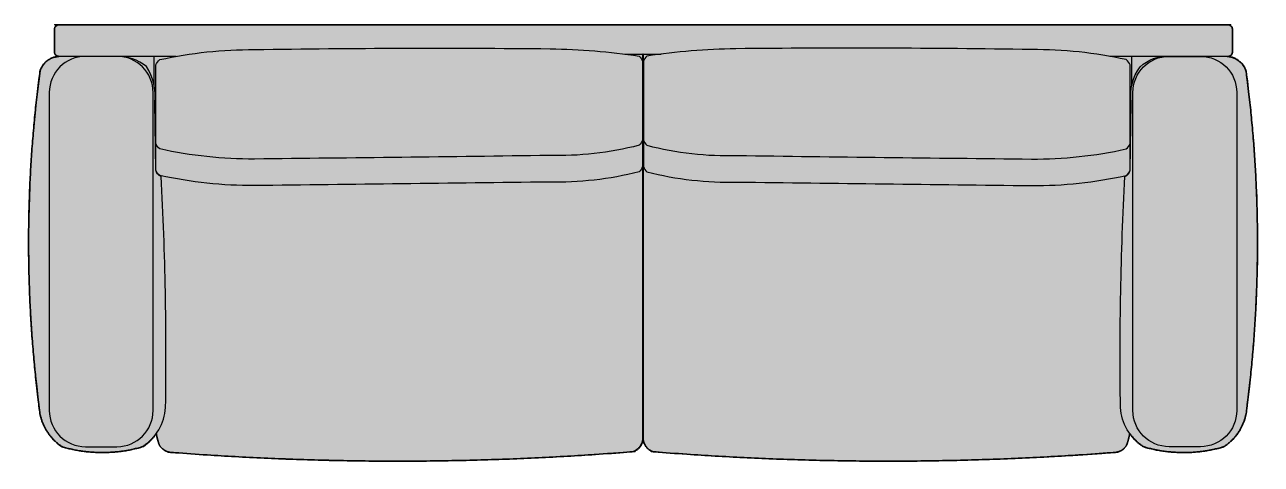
# Model space of a CAD drawing. Header units: millimetres. Extents: x 0 to 4314, y -1322 to 770.
# Drawn here: x 66 to 2805, y -1322 to -349 of the extents above; entities that cross this region are included whole.
import ezdxf

# ---------------------------------------------------------------- set-up
doc = ezdxf.new("R2010")
doc.units = ezdxf.units.MM
doc.layers.add('Blocks', color=7, linetype='Continuous')
doc.layers.add('Blocks$Fill', color=7, linetype='Continuous', true_color=0xffffff)
doc.layers.add('Blocks$Inner', color=7, linetype='Continuous', lineweight=25, true_color=0x007f00)
doc.layers.add('Blocks$Outline', color=7, linetype='Continuous', lineweight=35, true_color=0xff3f3f)

# ---------------------------------------------------------------- blocks, each defined once
blk = doc.blocks.new('Rest Sofa 2-Seater Top')
at = {"layer": 'Blocks$Fill'}
blk.add_hatch(color=256, dxfattribs=at).paths.add_polyline_path([(2587.5, -70), (2589.4, -70), (2589.6, -70), (2589.8, -70), (2590.1, -70), (2590.3, -70), (2590.5, -69.9), (2590.7, -69.9), (2591, -69.9), (2591.2, -69.8), (2591.4, -69.8), (2591.7, -69.7), (2591.9, -69.7), (2592.1, -69.6), (2592.4, -69.5), (2592.6, -69.5), (2592.8, -69.4), (2593.1, -69.3), (2593.3, -69.2), (2593.5, -69.1), (2593.8, -69), (2594, -68.9), (2594.2, -68.8), (2594.4, -68.6), (2594.6, -68.5), (2594.9, -68.4), (2595.1, -68.2), (2595.3, -68.1), (2595.5, -67.9), (2595.7, -67.8), (2595.9, -67.6), (2596.1, -67.4), (2596.3, -67.3), (2596.5, -67.1), (2596.6, -66.9), (2596.8, -66.7), (2597, -66.5), (2597.2, -66.3), (2597.3, -66.1), (2597.5, -65.9), (2597.6, -65.7), (2597.8, -65.5), (2597.9, -65.3), (2598, -65), (2598.2, -64.8), (2598.3, -64.6), (2598.4, -64.4), (2598.5, -64.1), (2598.6, -63.9), (2598.7, -63.7), (2598.8, -63.4), (2598.9, -63.2), (2598.9, -63), (2599, -62.8), (2599.1, -62.5), (2599.1, -62.3), (2599.2, -62.1), (2599.2, -61.8), (2599.3, -61.6), (2599.3, -61.4), (2599.3, -61.1), (2599.4, -60.9), (2599.4, -60.7), (2599.4, -60.4), (2599.4, -60.2), (2599.4, -60), (2599.4, -10), (2599.4, -9.8), (2599.4, -9.6), (2599.4, -9.3), (2599.4, -9.1), (2599.3, -8.9), (2599.3, -8.6), (2599.3, -8.4), (2599.2, -8.2), (2599.2, -7.9), (2599.1, -7.7), (2599.1, -7.5), (2599, -7.2), (2598.9, -7), (2598.9, -6.8), (2598.8, -6.6), (2598.7, -6.3), (2598.6, -6.1), (2598.5, -5.9), (2598.4, -5.6), (2598.3, -5.4), (2598.2, -5.2), (2598, -5), (2597.9, -4.7), (2597.8, -4.5), (2597.6, -4.3), (2597.5, -4.1), (2597.3, -3.9), (2597.2, -3.7), (2597, -3.5), (2596.8, -3.3), (2596.6, -3.1), (2596.5, -2.9), (2596.3, -2.7), (2596.1, -2.6), (2595.9, -2.4), (2595.7, -2.2), (2595.5, -2.1), (2595.3, -1.9), (2595.1, -1.8), (2594.9, -1.6), (2594.6, -1.5), (2594.4, -1.4), (2594.2, -1.2), (2594, -1.1), (2593.8, -1), (2593.5, -0.9), (2593.3, -0.8), (2593.1, -0.7), (2592.8, -0.6), (2592.6, -0.5), (2592.4, -0.5), (2592.1, -0.4), (2591.9, -0.3), (2591.7, -0.3), (2591.4, -0.2), (2591.2, -0.2), (2591, -0.1), (2590.7, -0.1), (2590.5, -0.1), (2590.3, 0), (2590.1, 0), (2589.8, 0), (2589.6, 0), (2589.4, 0), (0, 0), (-0.2, 0), (-0.4, 0), (-0.7, 0), (-0.9, 0), (-1.1, -0.1), (-1.4, -0.1), (-1.6, -0.1), (-1.8, -0.2), (-2.1, -0.2), (-2.3, -0.3), (-2.5, -0.3), (-2.8, -0.4), (-3, -0.5), (-3.2, -0.5), (-3.4, -0.6), (-3.7, -0.7), (-3.9, -0.8), (-4.1, -0.9), (-4.4, -1), (-4.6, -1.1), (-4.8, -1.2), (-5, -1.4), (-5.3, -1.5), (-5.5, -1.6), (-5.7, -1.8), (-5.9, -1.9), (-6.1, -2.1), (-6.3, -2.2), (-6.5, -2.4), (-6.7, -2.6), (-6.9, -2.7), (-7.1, -2.9), (-7.3, -3.1), (-7.4, -3.3), (-7.6, -3.5), (-7.8, -3.7), (-7.9, -3.9), (-8.1, -4.1), (-8.2, -4.3), (-8.4, -4.5), (-8.5, -4.7), (-8.6, -5), (-8.8, -5.2), (-8.9, -5.4), (-9, -5.6), (-9.1, -5.9), (-9.2, -6.1), (-9.3, -6.3), (-9.4, -6.6), (-9.5, -6.8), (-9.5, -7), (-9.6, -7.2), (-9.7, -7.5), (-9.7, -7.7), (-9.8, -7.9), (-9.8, -8.2), (-9.9, -8.4), (-9.9, -8.6), (-9.9, -8.9), (-10, -9.1), (-10, -9.3), (-10, -9.6), (-10, -9.8), (-10, -10), (-10, -60), (-10, -60.2), (-10, -60.5), (-10, -60.7), (-10, -61), (-9.9, -61.2), (-9.9, -61.4), (-9.9, -61.7), (-9.8, -61.9), (-9.8, -62.2), (-9.7, -62.4), (-9.6, -62.7), (-9.6, -62.9), (-9.5, -63.1), (-9.4, -63.4), (-9.3, -63.6), (-9.2, -63.8), (-9.1, -64.1), (-9, -64.3), (-8.9, -64.5), (-8.8, -64.7), (-8.7, -64.9), (-8.6, -65.2), (-8.4, -65.4), (-8.3, -65.6), (-8.2, -65.8), (-8, -66), (-7.9, -66.2), (-7.7, -66.4), (-7.6, -66.5), (-7.4, -66.7), (-7.2, -66.9), (-7.1, -67.1), (-6.9, -67.2), (-6.7, -67.4), (-6.5, -67.6), (-6.4, -67.7), (-6.2, -67.9), (-6, -68), (-5.8, -68.2), (-5.6, -68.3), (-5.4, -68.4), (-5.2, -68.6), (-4.9, -68.7), (-4.7, -68.8), (-4.5, -68.9), (-4.3, -69), (-4.1, -69.1), (-3.8, -69.2), (-3.6, -69.3), (-3.4, -69.4), (-3.1, -69.5), (-2.9, -69.6), (-2.7, -69.6), (-2.4, -69.7), (-2.2, -69.8), (-1.9, -69.8), (-1.7, -69.9), (-1.4, -69.9), (-1.2, -69.9), (-1, -70), (-0.7, -70), (-0.5, -70), (-0.2, -70), (0, -70), (-0.8, -70.1), (-1.7, -70.1), (-2.5, -70.2), (-3.3, -70.3), (-4.1, -70.4), (-5, -70.6), (-5.8, -70.7), (-6.7, -70.9), (-7.5, -71.1), (-8.3, -71.3), (-9.2, -71.5), (-10, -71.7), (-10.8, -71.9), (-11.7, -72.2), (-12.5, -72.5), (-13.3, -72.8), (-14.2, -73.1), (-15, -73.4), (-15.8, -73.8), (-16.6, -74.1), (-17.4, -74.5), (-18.2, -74.9), (-19, -75.3), (-19.8, -75.7), (-20.6, -76.2), (-21.4, -76.6), (-22.1, -77.1), (-22.9, -77.6), (-23.6, -78.1), (-24.4, -78.6), (-25.1, -79.1), (-25.8, -79.6), (-26.5, -80.2), (-27.2, -80.8), (-27.9, -81.3), (-28.6, -81.9), (-29.2, -82.5), (-29.9, -83.2), (-30.5, -83.8), (-31.2, -84.4), (-31.8, -85.1), (-32.4, -85.7), (-33, -86.4), (-33.5, -87.1), (-34.1, -87.8), (-34.6, -88.5), (-35.2, -89.2), (-35.7, -89.9), (-36.2, -90.6), (-36.7, -91.4), (-37.1, -92.1), (-37.6, -92.8), (-38, -93.6), (-38.4, -94.3), (-38.9, -95.1), (-39.2, -95.9), (-39.6, -96.6), (-40, -97.4), (-40.3, -98.2), (-40.7, -98.9), (-41, -99.7), (-41.3, -100.5), (-41.6, -101.3), (-41.8, -102.1), (-52.7, -194.7), (-60.6, -287.8), (-65.5, -381.2), (-67.2, -474.8), (-65.9, -568.3), (-61.6, -661.7), (-54.2, -754.9), (-43.7, -847.6), (-43.5, -850.7), (-43.1, -853.9), (-42.7, -857), (-42.2, -860.2), (-41.5, -863.3), (-40.8, -866.5), (-40, -869.6), (-39.1, -872.8), (-38.1, -875.9), (-37, -879), (-35.9, -882.1), (-34.6, -885.1), (-33.2, -888.1), (-31.8, -891.1), (-30.2, -894), (-28.6, -896.9), (-26.9, -899.7), (-25.1, -902.5), (-23.2, -905.2), (-21.3, -907.9), (-19.2, -910.5), (-17.1, -913), (-15, -915.5), (-12.8, -917.9), (-10.5, -920.2), (-8.1, -922.5), (-5.7, -924.7), (-3.3, -926.7), (-0.8, -928.8), (1.8, -930.7), (4.3, -932.5), (7, -934.3), (12.4, -935.9), (17.8, -937.4), (23.3, -938.8), (28.8, -940.1), (34.3, -941.3), (39.9, -942.4), (45.5, -943.4), (51.1, -944.2), (56.7, -945), (62.3, -945.6), (68, -946.2), (73.6, -946.6), (79.3, -946.9), (84.9, -947.1), (90.6, -947.2), (107.5, -947.1), (113.2, -946.9), (118.8, -946.6), (124.5, -946.2), (130.1, -945.6), (135.8, -945), (141.4, -944.2), (147, -943.4), (152.6, -942.4), (158.1, -941.3), (163.7, -940.1), (169.2, -938.8), (174.7, -937.4), (180.1, -935.9), (185.5, -934.3), (187.6, -932.9), (189.7, -931.4), (191.8, -929.9), (193.9, -928.3), (195.9, -926.6), (197.9, -924.9), (199.8, -923.2), (201.7, -921.4), (203.6, -919.5), (205.5, -917.6), (207.3, -915.7), (209.1, -913.7), (210.8, -911.6), (212.4, -909.6), (214.1, -907.4), (215.7, -905.3), (216.3, -908.5), (217, -911.8), (217.8, -915.1), (218.6, -918.3), (219.5, -921.5), (220.5, -924.7), (221.5, -927.9), (222.5, -931.1), (223, -931.8), (223.5, -932.5), (224, -933.3), (224.5, -934), (225, -934.7), (225.6, -935.4), (226.2, -936.1), (226.8, -936.7), (227.4, -937.4), (228.1, -938), (228.7, -938.6), (229.4, -939.2), (230.1, -939.8), (230.8, -940.4), (231.5, -940.9), (232.3, -941.5), (233.1, -942), (233.8, -942.4), (234.6, -942.9), (235.4, -943.3), (236.2, -943.7), (237, -944.1), (237.9, -944.5), (238.7, -944.8), (239.6, -945.2), (240.4, -945.5), (241.3, -945.7), (242.1, -946), (243, -946.2), (243.8, -946.4), (244.7, -946.6), (245.5, -946.7), (373.5, -955.4), (501.7, -961.6), (630, -965.2), (758.4, -966.3), (886.8, -964.9), (1015.1, -960.9), (1143.2, -954.5), (1271.2, -945.5), (1271.7, -945.3), (1272.3, -945.1), (1272.9, -944.9), (1273.5, -944.6), (1274, -944.4), (1274.6, -944.2), (1275.2, -943.9), (1275.7, -943.6), (1276.3, -943.3), (1276.8, -943), (1277.4, -942.7), (1277.9, -942.4), (1278.5, -942.1), (1279, -941.7), (1279.6, -941.3), (1280.1, -941), (1280.6, -940.6), (1281.1, -940.2), (1281.6, -939.8), (1282.2, -939.4), (1282.6, -938.9), (1283.1, -938.5), (1283.6, -938), (1284.1, -937.6), (1284.6, -937.1), (1285, -936.6), (1285.5, -936.1), (1285.9, -935.6), (1286.3, -935.1), (1286.7, -934.6), (1287.1, -934), (1287.5, -933.5), (1287.9, -933), (1288.3, -932.4), (1288.6, -931.8), (1289, -931.3), (1289.3, -930.7), (1289.6, -930.1), (1290, -929.5), (1290.3, -928.9), (1290.5, -928.3), (1290.8, -927.7), (1291.1, -927.1), (1291.3, -926.5), (1291.6, -925.9), (1291.8, -925.3), (1292, -924.7), (1292.2, -924.1), (1292.4, -923.4), (1292.5, -922.8), (1292.7, -922.2), (1292.8, -921.6), (1293, -920.9), (1293.1, -920.3), (1293.2, -919.7), (1293.3, -919.1), (1293.3, -918.4), (1293.4, -917.8), (1293.5, -917.2), (1293.5, -916.6), (1293.5, -916), (1293.6, -915.4), (1293.6, -914.8), (1293.6, -914.2), (1293.6, -64.8), (1294, -64.8), (1294, -914.2), (1294, -914.8), (1294, -915.4), (1294, -916), (1294, -916.6), (1294.1, -917.2), (1294.1, -917.8), (1294.2, -918.4), (1294.3, -919.1), (1294.4, -919.7), (1294.5, -920.3), (1294.6, -920.9), (1294.7, -921.6), (1294.9, -922.2), (1295, -922.8), (1295.2, -923.4), (1295.4, -924.1), (1295.6, -924.7), (1295.8, -925.3), (1296, -925.9), (1296.2, -926.5), (1296.5, -927.1), (1296.7, -927.7), (1297, -928.3), (1297.3, -928.9), (1297.6, -929.5), (1297.9, -930.1), (1298.2, -930.7), (1298.6, -931.3), (1298.9, -931.8), (1299.3, -932.4), (1299.6, -933), (1300, -933.5), (1300.4, -934), (1300.8, -934.6), (1301.2, -935.1), (1301.7, -935.6), (1302.1, -936.1), (1302.5, -936.6), (1303, -937.1), (1303.5, -937.6), (1303.9, -938), (1304.4, -938.5), (1304.9, -938.9), (1305.4, -939.4), (1305.9, -939.8), (1306.4, -940.2), (1306.9, -940.6), (1307.5, -941), (1308, -941.3), (1308.5, -941.7), (1309.1, -942.1), (1309.6, -942.4), (1310.2, -942.7), (1310.7, -943), (1311.3, -943.3), (1311.8, -943.6), (1312.4, -943.9), (1313, -944.2), (1313.5, -944.4), (1314.1, -944.6), (1314.7, -944.9), (1315.2, -945.1), (1315.8, -945.3), (1316.4, -945.5), (1444.3, -954.5), (1572.5, -960.9), (1700.8, -964.9), (1829.2, -966.3), (1957.6, -965.2), (2085.9, -961.6), (2214, -955.4), (2342, -946.7), (2342.9, -946.6), (2343.7, -946.4), (2344.6, -946.2), (2345.4, -946), (2346.3, -945.7), (2347.1, -945.5), (2348, -945.2), (2348.8, -944.8), (2349.7, -944.5), (2350.5, -944.1), (2351.3, -943.7), (2352.1, -943.3), (2352.9, -942.9), (2353.7, -942.4), (2354.5, -942), (2355.2, -941.5), (2356, -940.9), (2356.7, -940.4), (2357.4, -939.8), (2358.1, -939.2), (2358.8, -938.6), (2359.5, -938), (2360.1, -937.4), (2360.8, -936.7), (2361.4, -936.1), (2362, -935.4), (2362.5, -934.7), (2363.1, -934), (2363.6, -933.3), (2364.1, -932.5), (2364.6, -931.8), (2365, -931.1), (2366.1, -927.9), (2367.1, -924.7), (2368, -921.5), (2368.9, -918.3), (2369.8, -915.1), (2370.5, -911.8), (2371.2, -908.5), (2371.9, -905.3), (2373.5, -907.4), (2375.1, -909.6), (2376.8, -911.6), (2378.5, -913.7), (2380.3, -915.7), (2382.1, -917.6), (2383.9, -919.5), (2385.8, -921.4), (2387.7, -923.2), (2389.7, -924.9), (2391.7, -926.6), (2393.7, -928.3), (2395.7, -929.9), (2397.8, -931.4), (2399.9, -932.9), (2402, -934.3), (2407.4, -935.9), (2412.9, -937.4), (2418.4, -938.8), (2423.9, -940.1), (2429.4, -941.3), (2435, -942.4), (2440.6, -943.4), (2446.2, -944.2), (2451.8, -945), (2457.4, -945.6), (2463.1, -946.2), (2468.7, -946.6), (2474.4, -946.9), (2480, -947.1), (2485.7, -947.2), (2502.6, -947.1), (2508.3, -946.9), (2513.9, -946.6), (2519.6, -946.2), (2525.2, -945.6), (2530.8, -945), (2536.5, -944.2), (2542.1, -943.4), (2547.7, -942.4), (2553.2, -941.3), (2558.8, -940.1), (2564.3, -938.8), (2569.7, -937.4), (2575.2, -935.9), (2580.6, -934.3), (2583.2, -932.5), (2585.8, -930.7), (2588.3, -928.8), (2590.8, -926.7), (2593.3, -924.7), (2595.7, -922.5), (2598, -920.2), (2600.3, -917.9), (2602.5, -915.5), (2604.7, -913), (2606.8, -910.5), (2608.8, -907.9), (2610.8, -905.2), (2612.6, -902.5), (2614.4, -899.7), (2616.1, -896.9), (2617.8, -894), (2619.3, -891.1), (2620.8, -888.1), (2622.1, -885.1), (2623.4, -882.1), (2624.6, -879), (2625.7, -875.9), (2626.7, -872.8), (2627.6, -869.6), (2628.4, -866.5), (2629.1, -863.3), (2629.7, -860.2), (2630.2, -857), (2630.7, -853.9), (2631, -850.7), (2631.3, -847.6), (2641.7, -754.9), (2649.1, -661.7), (2653.5, -568.3), (2654.8, -474.8), (2653, -381.2), (2648.2, -287.8), (2640.3, -194.7), (2629.4, -102.1), (2629.1, -101.3), (2628.8, -100.5), (2628.5, -99.7), (2628.2, -98.9), (2627.9, -98.2), (2627.5, -97.4), (2627.2, -96.6), (2626.8, -95.9), (2626.4, -95.1), (2626, -94.3), (2625.6, -93.6), (2625.1, -92.8), (2624.7, -92.1), (2624.2, -91.4), (2623.7, -90.6), (2623.2, -89.9), (2622.7, -89.2), (2622.2, -88.5), (2621.6, -87.8), (2621.1, -87.1), (2620.5, -86.4), (2619.9, -85.7), (2619.3, -85.1), (2618.7, -84.4), (2618.1, -83.8), (2617.4, -83.2), (2616.8, -82.5), (2616.1, -81.9), (2615.5, -81.3), (2614.8, -80.8), (2614.1, -80.2), (2613.4, -79.6), (2612.6, -79.1), (2611.9, -78.6), (2611.2, -78.1), (2610.4, -77.6), (2609.7, -77.1), (2608.9, -76.6), (2608.1, -76.2), (2607.3, -75.7), (2606.6, -75.3), (2605.8, -74.9), (2605, -74.5), (2604.2, -74.1), (2603.3, -73.8), (2602.5, -73.4), (2601.7, -73.1), (2600.9, -72.8), (2600, -72.5), (2599.2, -72.2), (2598.4, -71.9), (2597.6, -71.7), (2596.7, -71.5), (2595.9, -71.3), (2595, -71.1), (2594.2, -70.9), (2593.4, -70.7), (2592.5, -70.6), (2591.7, -70.4), (2590.9, -70.3), (2590, -70.2), (2589.2, -70.1), (2588.4, -70.1)], flags=0)
at = {"layer": 'Blocks$Inner'}
for p, q in [((0, 0), (2589.4, 0)), ((-10, -60), (-10, -10)), ((2599.4, -10), (2599.4, -60)), ((259.5, -70), (0, -70)), ((128.6, -70), (58.7, -70)), ((1253.3, -64.8, 716.8), (1334.2, -64.8, 716.8)), ((1293.6, -64.8), (1293.6, -914.2)), ((1294, -64.8), (1294, -914.2)), ((2589.4, -70), (2328, -70)), ((2458.9, -70), (2528.8, -70)), ((-21.3, -150), (-21.3, -854.3)), ((208.6, -854.3), (208.6, -150)), ((2378.9, -854.3), (2378.9, -150)), ((2608.8, -150), (2608.8, -854.3)), ((214.5, -322), (212.3, -171.9)), ((2373.1, -322), (2375.2, -171.9)), ((58.7, -934.3), (128.6, -934.3)), ((2528.8, -934.3), (2458.9, -934.3))]:
    blk.add_line(p, q, dxfattribs=at)
for points in [[(1292.7, -80.8), (1292.7, -201.9), (1292.7, -314.1)], [(1294.8, -80.8), (1294.8, -201.9), (1294.8, -314.1)], [(214.5, -322), (214.5, -200.9), (214.5, -89)], [(2373.1, -322), (2373.1, -200.9), (2373.1, -89)]]:
    blk.add_lwpolyline(points, dxfattribs=at)
at = {"layer": 'Blocks$Inner', "extrusion": (0, 0, -1)}
for centre, radius, start, end in [((0, -10), 10, 0, 90), ((-2589.4, -10), 10, 90, 180), ((-426.2, -986.3), 931.3, 77.4399, 90.4381), ((-830.3, -25267.8), 25216, 89.09794, 90.586), ((-1070.8, -1477.4), 1424.3, 90.6993, 98.6472), ((0, -60), 10, 270, 0), ((-70581.7, -451), 70371.6, 0.258296, 0.310223), ((-240.4, -99.8), 28, 22.5763, 53.504), ((-1271.8, -86.4), 21.6, 127.457, 164.8512), ((-2458.9, -150), 80, 0, 90), ((-2453.6, -155.1), 85.3, 46.5222, 93.5974), ((-2528.8, -150), 80, 90, 180), ((-2596.3, -43.7), 27.8, 271.9915, 288.432), ((-2584.7, -117.1), 47.1, 93.4817, 161.4439), ((-2589.4, -60), 10, 180, 270), ((-2482.2, -156.9), 108.1, 352.0426, 36.0926), ((196.6, -481.9), 2851.4, 172.3445, 187.3677), ((-240.4, -252.5), 28, 306.496, 337.4237), ((-1103.3, 444.1), 733.9, 255.6678, 271.4136), ((-1271.8, -249.7), 21.6, 195.1488, 232.543), ((-426.2, 634), 931.3, 269.5619, 282.5601), ((2102.8, 240048.4), 240359.1, 269.240025, 269.395428), ((-232.9, -318.1), 18.8, 290.1272, 348.2265), ((-240.4, -311.2), 28, 306.496, 337.4237), ((-1103.3, 385.4), 733.9, 255.6678, 271.4136), ((-1271.8, -308.4), 21.6, 195.1488, 232.543), ((-426.2, 575.3), 931.3, 269.5619, 282.5601), ((2102.8, 239989.7), 240359.1, 269.240025, 269.395428), ((-9785, -733.2), 7434.5, 359.11879, 3.06463), ((-2463.6, -840.2), 112.5, 303.1863, 356.2297), ((-2519, -840.2), 112.5, 183.7703, 236.8137), ((-2458.9, -854.3), 80, 270, 0), ((-2528.8, -854.3), 80, 180, 270), ((-388.5, -873), 175.8, 340.7085, 349.4192), ((-250.7, -914.4), 32.7, 279.0885, 329.3796), ((-1261.2, -914.7), 32.4, 179.0461, 252.0439), ((-750.5, 5550.7), 6517, 265.41789, 274.44422), ((-2486.9, -660.9), 286.2, 269.1153, 287.2452), ((-2495.7, -660.9), 286.2, 252.7548, 270.8847)]:
    blk.add_arc(centre, radius, start, end, dxfattribs=at)
at = {"layer": 'Blocks$Inner'}
for centre, radius, start, end in [((1516.7, -1477.4), 1424.3, 90.6993, 98.6472), ((1757.2, -25267.8), 25216, 89.09794, 90.586), ((2.9, -117.1), 47.1, 93.4817, 161.4439), ((58.7, -150), 80, 90, 180), ((-8.8, -43.7), 27.8, 271.9915, 288.432), ((128.6, -150), 80, 0, 90), ((129.6, -174.2), 104.2, 51.9979, 90.554), ((1315.7, -86.4), 21.6, 127.457, 164.8512), ((2161.3, -986.3), 931.3, 77.4399, 90.4381), ((2347.2, -99.8), 28, 22.5763, 53.504), ((-67994.2, -451), 70371.6, 0.258296, 0.310223), ((2784.2, -481.9), 2851.4, 172.3445, 187.3677), ((93.1, -157.6), 120.1, 353.1656, 33.0342), ((1315.7, -249.7), 21.6, 195.1488, 232.543), ((1484.2, 444.1), 733.9, 255.6678, 271.4136), ((2347.2, -252.5), 28, 306.496, 337.4237), ((4690.4, 240048.4), 240359.1, 269.240025, 269.395428), ((2161.3, 634), 931.3, 269.5619, 282.5601), ((1315.7, -308.4), 21.6, 195.1488, 232.543), ((1484.2, 385.4), 733.9, 255.6678, 271.4136), ((2354.7, -318.1), 18.8, 290.1272, 348.2265), ((2347.2, -311.2), 28, 306.496, 337.4237), ((-7197.4, -733.2), 7434.5, 359.11879, 3.06463), ((4690.4, 239989.7), 240359.1, 269.240025, 269.395428), ((2161.3, 575.3), 931.3, 269.5619, 282.5601), ((68.5, -840.2), 112.5, 183.7703, 236.8137), ((124, -840.2), 112.5, 303.1863, 356.2297), ((58.7, -854.3), 80, 180, 270), ((128.6, -854.3), 80, 270, 0), ((1326.4, -914.7), 32.4, 179.0461, 252.0439), ((2336.8, -914.4), 32.7, 279.0885, 329.3796), ((2199.1, -873), 175.8, 340.7085, 349.4192), ((91.8, -660.9), 286.2, 252.7548, 270.8847), ((100.6, -660.9), 286.2, 269.1153, 287.2452), ((1837, 5550.7), 6517, 265.41789, 274.44422)]:
    blk.add_arc(centre, radius, start, end, dxfattribs=at)
at = {"layer": 'Blocks$Outline'}
blk.add_lwpolyline([(1293.6, -64.8), (1294, -64.8)], dxfattribs=at)
for points, weights, knots in [([(2587.5, -70), (2588.5, -70), (2589.4, -70), (2599.4, -70), (2599.4, -60), (2599.4, -35), (2599.4, -10), (2599.4, 0), (2589.4, 0), (1294.7, 0), (0, 0), (-10, 0), (-10, -10), (-10, -35), (-10, -60), (-10, -64.1), (-7.1, -67.1), (-4.1, -70), (0, -70)], [1, 1, 1, 0.707106785371, 1, 1, 1, 0.707106781187, 1, 1, 1, 0.707106781187, 1, 1, 1, 0.923879517728, 1, 0.923879517728, 1], [-3013.569635, -3013.569635, -3013.569635, -3011.72323, -3011.72323, -2996.015267, -2996.015267, -2946.015168, -2946.015168, -2930.307205, -2930.307205, -340.916082, -340.916082, -325.208119, -325.208119, -275.207997, -275.207997, -267.354015, -267.354015, -259.500033, -259.500033, -259.500033]), ([(0, -70), (-31.7, -71.9), (-41.8, -102.1), (-91.9, -474.7), (-43.7, -847.6), (-40, -903.6), (7, -934.3), (50.6, -947.8), (96.2, -947.1), (141.9, -947.8), (185.5, -934.3), (203.3, -922.6), (215.7, -905.3)], [1, 0.82922232953, 1, 0.991418431562, 1, 0.894765435377, 1, 0.987510397672, 1, 0.987510397672, 1, 0.957272933481, 0.949241733664], [7.967043, 7.967043, 7.967043, 63.892456, 63.892456, 811.550044, 811.550044, 915.656549, 915.656549, 1006.229016, 1006.229016, 1096.801482, 1096.801482, 1139.070537, 1139.070537, 1139.070537]), ([(215.7, -905.3), (218.1, -918.4), (222.5, -931.1), (230.4, -944.3), (245.5, -946.7), (758.4, -986.6), (1271.2, -945.5), (1294, -938.1), (1293.6, -914.2), (1293.6, -489.5), (1293.6, -64.8)], [1, 0.997112262502, 1, 0.905231388736, 1, 0.996899273661, 1, 0.803868422456, 1, 1, 1], [-1972.734296, -1972.734296, -1972.734296, -1946.008691, -1946.008691, -1917.265634, -1917.265634, -890.581049, -890.581049, -849.339773, -849.339773, 0, 0, 0]), ([(1294, -64.8), (1294, -489.5), (1294, -914.2), (1293.6, -938.1), (1316.4, -945.5), (1829.1, -986.6), (2342, -946.7), (2357.2, -944.3), (2365, -931.1), (2369.4, -918.4), (2371.9, -905.3)], [1, 1, 1, 0.803868422456, 1, 0.996899273661, 1, 0.905231388736, 1, 0.997112262502, 1], [0, 0, 0, 849.339773, 849.339773, 890.581049, 890.581049, 1917.265634, 1917.265634, 1946.008691, 1946.008691, 1972.734296, 1972.734296, 1972.734296]), ([(2371.9, -905.3), (2384.2, -922.6), (2402, -934.3), (2445.7, -947.8), (2491.3, -947.1), (2537, -947.8), (2580.6, -934.3), (2627.6, -903.6), (2631.3, -847.6), (2679.5, -474.7), (2629.4, -102.1), (2619.3, -71.9), (2587.5, -70)], [0.949241733664, 0.957272933481, 1, 0.987510397672, 1, 0.987510397672, 1, 0.894765435377, 1, 0.991418431562, 1, 0.82922232953, 1], [-1139.070537, -1139.070537, -1139.070537, -1096.801482, -1096.801482, -1006.229016, -1006.229016, -915.656549, -915.656549, -811.550044, -811.550044, -63.892456, -63.892456, -7.967043, -7.967043, -7.967043])]:
    blk.add_rational_spline(points, weights, degree=2, knots=knots, dxfattribs=at)

msp = doc.modelspace()

# ---------------------------------------------------------------- block references
at = {"layer": 'Blocks'}
msp.add_blockref('Rest Sofa 2-Seater Top', (142.1, -348.7), dxfattribs=at)

doc.saveas('drawing.dxf')
